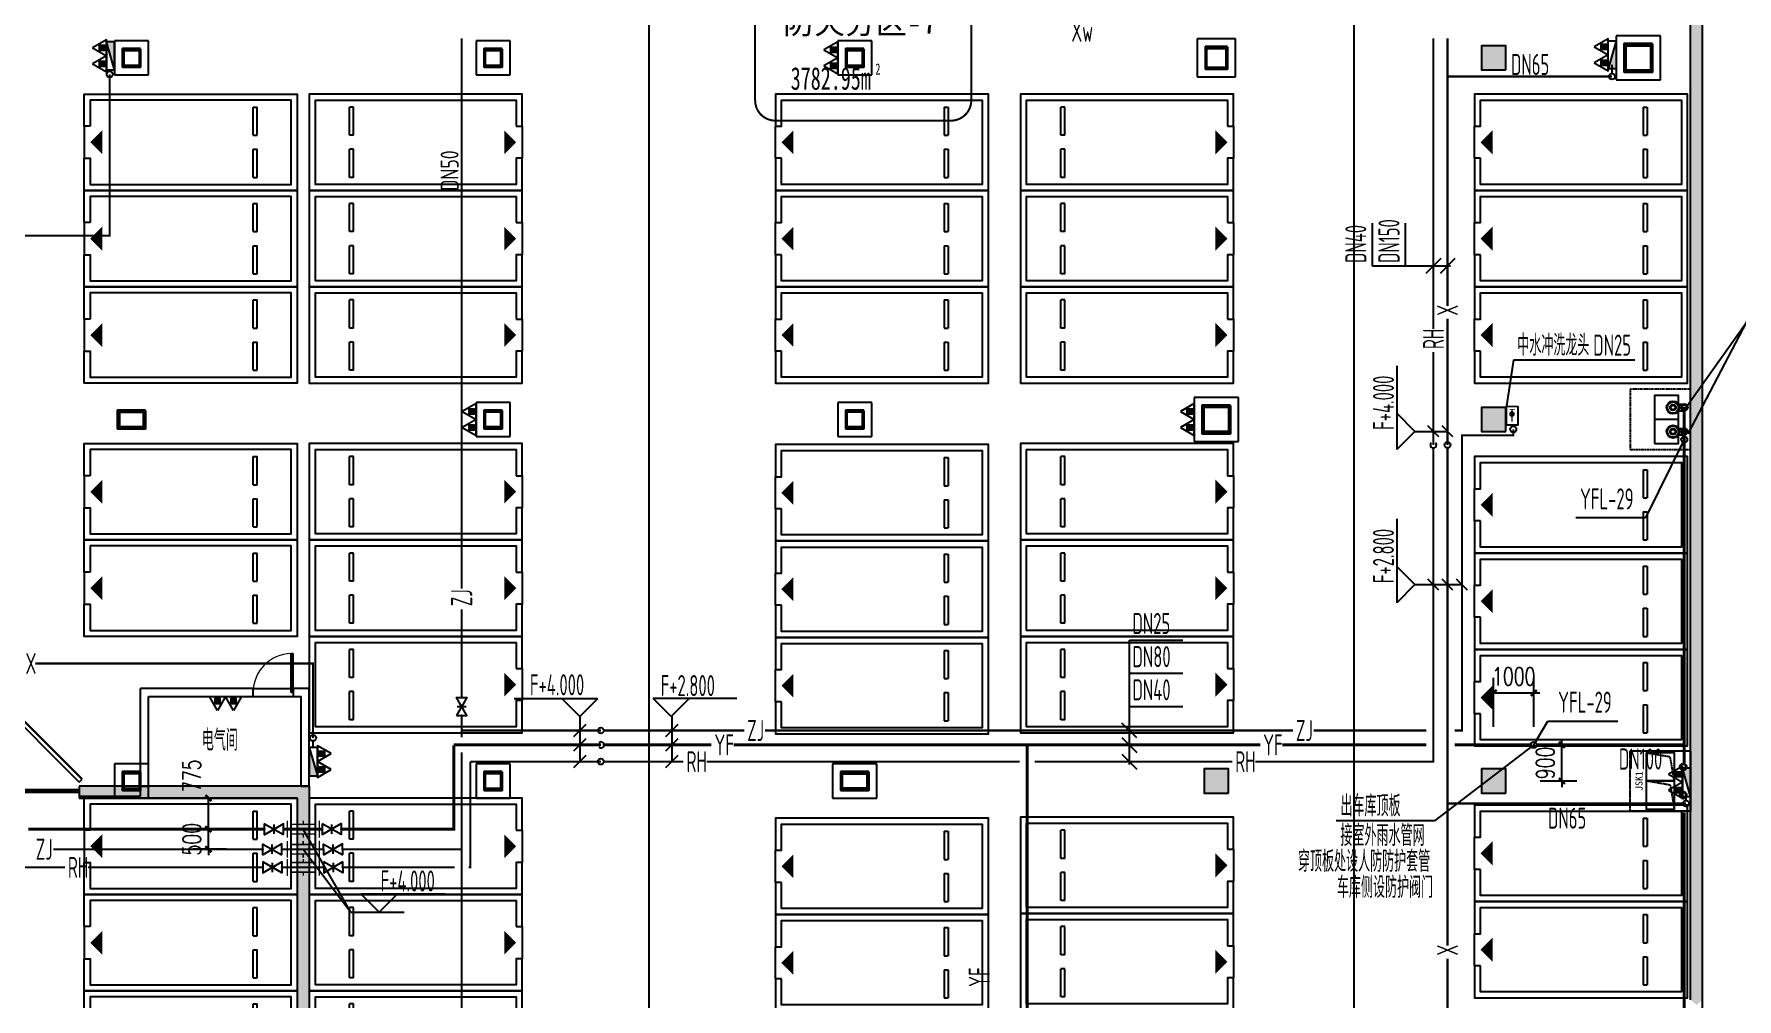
# Model space of a CAD drawing. Extents: x -2120532 to 1934524, y -1331911 to 424203.
# Drawn here: x 66316 to 108697, y -212935 to -188917 of the extents above; entities that cross this region are included whole.
import ezdxf

# ---------------------------------------------------------------- set-up
doc = ezdxf.new("R2010")
doc.units = 0
doc.header["$LTSCALE"] = 10
for name, pattern in [('( Hidden )', [0.375, 0.25, -0.125]), ('__DASH', [0.35, 0.25, -0.1]), ('DASH', [0.35, 0.25, -0.1]), ('排水', [1.1, 1, -0.1])]:
    doc.linetypes.add(name, pattern=pattern)
for name, color, linetype in [('0-绿', 3, 'Continuous'), ('0-蓝', 5, 'Continuous'), ('00-停车位', 67, 'Continuous'), ('A-COLUMN', 8, 'Continuous'), ('A-PUB_HATCH', 8, 'Continuous'), ('A-ROOM_NAME', 23, 'Continuous'), ('A-WALL', 2, 'Continuous'), ('DOOR_FIRE', 8, 'Continuous'), ('GPS文字_污水', 7, 'Continuous'), ('PUB_HATCH', 8, 'Continuous'), ('S-柱', 51, 'Continuous'), ('S-柱-填充', 8, 'Continuous'), ('W-DIM_压力废', 3, 'Continuous'), ('W-DIM_消防', 3, 'Continuous'), ('W-DIM_直饮', 3, 'Continuous'), ('W-DIM_给水', 3, 'Continuous'), ('W-EQUIP_消火栓', 7, 'Continuous'), ('W-EQUIP_灭火器', 7, 'Continuous'), ('W-PIPE-中水', 122, 'Continuous'), ('W-PIPE-压力废', 31, 'Continuous'), ('W-PIPE-消防', 1, 'Continuous'), ('W-PIPE-直饮', 62, 'Continuous'), ('W-TEXT_中水', 7, 'Continuous'), ('W-TEXT_压力废', 7, 'Continuous'), ('W-TEXT_消防', 7, 'Continuous'), ('W-TEXT_直饮', 7, 'Continuous'), ('W-TWT_DIM', 3, 'Continuous'), ('W-TWT_LEAD', 3, 'Continuous'), ('W-TWT_TEXT', 7, 'Continuous'), ('W-VALVE_中水', 7, 'Continuous'), ('W-VALVE_压力废', 7, 'Continuous'), ('W-VALVE_废水', 7, 'Continuous'), ('W-VPIPE-中水', 122, 'Continuous'), ('W-VPIPE-压力废', 31, 'Continuous'), ('W-VPIPE-消防', 1, 'Continuous'), ('W-VPIPE-直饮', 62, 'Continuous'), ('WINDOW', 8, 'Continuous'), ('WINDOW_RF', 8, 'Continuous'), ('画水辅助', 6, 'Continuous'), ('车行线', 4, 'Continuous'), ('集水坑', 4, 'Continuous')]:
    doc.layers.add(name, color=color, linetype=linetype)
doc.layers.add('GPS-污水', color=2, linetype='排水', lineweight=40)
doc.styles.add('8B2_02', font='tssdeng.shx', dxfattribs={"width": 0.6, "bigfont": 'TSSDCHN.shx'})
doc.styles.add('_TCH_DIM_T3', font='SIMPLEX', dxfattribs={"width": 0.705882, "bigfont": 'GBCBIG'})
doc.styles.add('_TWT_PIPEDN', font='TSSDENG', dxfattribs={"width": 0.8, "height": 3.5, "bigfont": 'TSSDCHN'})
doc.styles.add('黑体', font='simhei.ttf', dxfattribs={"width": 0.65})
doc.dimstyles.new('_TWT_ARCH&&150', dxfattribs={"dimtxt": 446.25, "dimasz": 150, "dimexe": 375, "dimexo": 450, "dimgap": 189.375, "dimtad": 1, "dimdec": 0, "dimzin": 0, "dimdsep": 46, "dimtxsty": '_TCH_DIM_T3', "dimblk": 'ARCHTICK', "dimcen": 0.09, "dimclrt": 7, "dimazin": 2, "dimtfac": 1, "dimtdec": 0, "dimtix": 1, "dimtmove": 2, "dimatfit": 3, "dimfxl": 0, "dimtolj": 1, "dimtzin": 0, "dimarcsym": 0})

# ---------------------------------------------------------------- blocks, each defined once
blk = doc.blocks.new('$ATTACHMENT$00000186')
for points, const_width in [([(0, 0), (-273, 0)], 30), ([(-273, 54), (-273, -66)], 15)]:
    blk.add_lwpolyline(points, dxfattribs=dict(const_width=const_width))
at = {"const_width": 62.5}
blk.add_lwpolyline([(-139, 2, -1), (-201, 2, -1)], format="xyb", close=True, dxfattribs=at)
blk = doc.blocks.new('A$C5BDE0F02')
blk.add_lwpolyline([(0, -100), (0, 100), (-300, 100), (-300, -100)], close=True)
at = {"xscale": 0.75, "yscale": -0.75, "zscale": 0.75}
blk.add_blockref('$ATTACHMENT$00000186', (-50, 0), dxfattribs=at)
blk = doc.blocks.new('集水坑1500x1500')
blk.add_line((750, -300), (750, -900))
at = {"linetype": '( Hidden )'}
blk.add_lwpolyline([(0, 0), (1500, 0), (1500, -1500), (0, -1500)], close=True, dxfattribs=at)
blk.add_lwpolyline([(150, -900), (150, -300), (1350, -300), (1350, -900)], close=True)
blk = doc.blocks.new('A$C2E841D35')
at = {"color": 7, "ltscale": 100}
for p, q in [((292, 381), (181, 381)), ((292, 219), (181, 219)), ((292, -219), (181, -219)), ((292, -381), (181, -381))]:
    blk.add_line(p, q, dxfattribs=at)
for centre, radius in [((430, 300), 159), ((430, 300), 159), ((430, 300), 140), ((430, 300), 140), ((150, 297), 86.2), ((150, 297), 86.2), ((150, 300), 62), ((430, 300), 73.2), ((430, 300), 73.2), ((430, 300), 56.6), ((430, 300), 56.6), ((150, -303), 86.2), ((150, -303), 86.2), ((150, -300), 62), ((430, -300), 159), ((430, -300), 159), ((430, -300), 140), ((430, -300), 140), ((430, -300), 73.2), ((430, -300), 73.2), ((430, -300), 56.6), ((430, -300), 56.6)]:
    blk.add_circle(centre, radius, dxfattribs=at)
blk = doc.blocks.new('2.8')
at = {"layer": 'W-TWT_TEXT', "style": '8B2_02', "width": 0.6}
blk.add_text('F+2.800', height=525, rotation=89.9998, dxfattribs=at).set_placement((100977, -194305, 5000))
blk = doc.blocks.new('4.0')
at = {"layer": 'W-TWT_TEXT', "style": '8B2_02', "width": 0.6}
blk.add_text('F+4.000', height=525, rotation=89.9998, dxfattribs=at).set_placement((100977, -190490, 5000))
blk = doc.blocks.new('l99')
at = {"layer": 'W-TWT_TEXT'}
for p, q in [((92541, -196910), (92091, -196460)), ((94175, -196460), (92091, -196460)), ((92541, -196910), (92991, -196460))]:
    blk.add_line(p, q, dxfattribs=at)
blk = doc.blocks.new('车位2400x5300')
at = {"layer": '00-停车位', "color": 251}
for p, q in [((-875, -1000), (-175, -1000)), ((-875, -1100), (-875, -1000)), ((-875, -1100), (-175, -1100)), ((-175, -1100), (-175, -1000)), ((175, -1000), (875, -1000)), ((175, -1100), (175, -1000)), ((175, -1100), (875, -1100)), ((875, -1100), (875, -1000)), ((400, -5300), (-400, -5300))]:
    blk.add_line(p, q, dxfattribs=at)
blk.add_lwpolyline([(400, -5150), (400, -5300), (1200, -5300), (1200, 0), (-1200, 0), (-1200, -5300), (-400, -5300), (-400, -5150), (-1050, -5150), (-1050, -150), (1050, -150), (1050, -5150), (400, -5150)], dxfattribs=at)
blk.add_lwpolyline([(0, -5150, 0, 600, 0), (0, -4850, 600, 600, 0)], format="xyseb", dxfattribs=at)
blk = doc.blocks.new('A$C10817FE3')
at = {"layer": '0-蓝', "color": 9, "linetype": 'DASH', "ltscale": 3, "const_width": 50}
blk.add_lwpolyline([(-28515, -28561), (-24137, -28561, 0.414214), (-23637, -28061), (-23637, -25542, 0.414214), (-24137, -25042), (-28515, -25042, 0.414214), (-29015, -25542), (-29015, -28061, 0.414214)], format="xyb", close=True, dxfattribs=at)
at = {"layer": '0-绿', "color": 0, "linetype": 'DASH', "style": '黑体'}
blk.add_text('防火分区-7', height=563.3, dxfattribs=at).set_placement((-28317, -26401))
at = {"layer": '0-绿', "color": 0, "linetype": 'DASH', "style": '黑体', "width": 0.65}
for s, height, p in [('3782.95m', 563.3, (-28130, -27793)), ('2', 282, (-26023, -27418))]:
    blk.add_text(s, height=height, dxfattribs=at).set_placement(p)
blk = doc.blocks.new('人防集水坑')
at = {"layer": 'GPS-污水', "color": 8, "linetype": '排水'}
for centre in [(307561, 701151), (307561, 700451)]:
    blk.add_circle(centre, 75, dxfattribs=at)
at = {"layer": '集水坑', "color": 8, "linetype": 'DASH', "ltscale": 0.5}
blk.add_lwpolyline([(306241, 700051), (306241, 701551), (307741, 701551), (307741, 700051)], close=True, dxfattribs=at)
at = {"layer": '集水坑', "color": 8, "linetype": 'Continuous', "ltscale": 0.5}
for points in [[(306641, 701501), (306641, 700801), (307341, 700801), (307341, 701501)], [(306641, 700801), (306641, 700101), (307341, 700101), (307341, 700801)]]:
    blk.add_lwpolyline(points, close=True, dxfattribs=at)
at = {"layer": '集水坑', "color": 8, "linetype": 'DASH', "ltscale": 0.5}
for points in [[(307341, 700801), (307237, 701397), (306641, 701501)], [(307347, 700101), (307243, 700697), (306647, 700801)]]:
    blk.add_lwpolyline(points, dxfattribs=at)
blk = doc.blocks.new('$TwtSys$00000434')
for p, q in [((-0.5, 0.5), (-0.5, -0.5)), ((-0.5, -0.5), (0.5, 0.5)), ((0.5, 0.5), (-0.5, 0.5)), ((0.5, -0.5), (0.5, 0.5)), ((-0.5, -0.5), (0.5, -0.5))]:
    blk.add_line(p, q)
blk.add_solid([(0.5, -0.5), (0.5, 0.5), (-0.5, -0.5)])
blk = doc.blocks.new('$TwtSys$00000546')
h = blk.add_hatch()
h.set_pattern_fill('ANSI31', color=256, scale=200, style=0)
h.set_pattern_definition([(45, (-38543.802, -6670.83), (-17.67767, 17.67767), [])])
h.paths.add_polyline_path([(-65, 174), (65, 174), (65, 44), (-65, 44)])
for points in [[(0, 344), (-198, 0), (198, 0)], [(-65, 174), (65, 174), (65, 44), (-65, 44)]]:
    blk.add_lwpolyline(points, close=True)
blk = doc.blocks.new('_FZH')
blk.add_lwpolyline([(-0.5, -0.5), (0.5, -0.5), (0.5, 0.5), (-0.5, 0.5)], close=True)
at = {"layer": 'PUB_HATCH'}
blk.add_solid([(-0.5, -0.5), (0.5, -0.5), (-0.5, 0.5), (0.5, 0.5)], dxfattribs=at)
blk = doc.blocks.new('$DorLib2D$00000091')
for p, q in [((-0.5, 0.0417), (-0.1464, 0.3952)), ((-0.1464, 0.3952), (-0.1582, 0.407)), ((0.1464, 0.3952), (0.1582, 0.407)), ((0.5, 0.0417), (0.1464, 0.3952)), ((-0.5, 0.0417), (-0.5118, 0.0535)), ((0.5, 0.0417), (0.5118, 0.0535))]:
    blk.add_line(p, q)
at = {"const_width": 0.00833}
for points in [[(-0.5118, 0.0535), (-0.1582, 0.407)], [(0.5118, 0.0535), (0.1582, 0.407)]]:
    blk.add_lwpolyline(points, dxfattribs=at)
for centre, start, end in [((-0.5, 0.0417), 0, 45), ((0.5, 0.0417), 135, 180)]:
    blk.add_arc(centre, 0.5, start, end)
blk = doc.blocks.new('$DorLib2D$00000213')
at = {"color": 0, "linetype": 'DASH', "const_width": 0.02}
blk.add_lwpolyline([(0.5, 0), (-0.5, 0)], dxfattribs=at)
blk = doc.blocks.new('$DorLib2D$00000001')
for p, q in [((0.45, 0.975), (0.5, 0.975)), ((0.45, 0), (0.45, 0.975)), ((0.5, 0), (0.5, 0.975)), ((0.5, 0), (0.45, 0))]:
    blk.add_line(p, q)
at = {"lineweight": 13}
blk.add_arc((0.475, 0), 0.975, 91.4693, 180, dxfattribs=at)
blk = doc.blocks.new('_ArchTick')
at = {"color": 0, "linetype": 'ByBlock', "const_width": 0.4}
blk.add_lwpolyline([(-0.5, -0.5), (0.5, 0.5)], dxfattribs=at)
blk = doc.blocks.new('*D240')
at = {"layer": 'Defpoints', "color": 0, "transparency": 16777216}
for p in [(103642, -205319), (102641, -206612), (103642, -206612)]:
    blk.add_point(p, dxfattribs=at)
at = {"layer": 'W-TWT_DIM', "color": 0, "lineweight": -2, "transparency": 16777216}
for p, q in [((102641, -206162), (102641, -204944)), ((103642, -206162), (103642, -204944)), ((102641, -205319), (102491, -205319)), ((102641, -205319), (103642, -205319)), ((103642, -205319), (103792, -205319))]:
    blk.add_line(p, q, dxfattribs=at)
at = {"layer": 'W-TWT_DIM', "color": 0, "lineweight": -2, "transparency": 16777216, "xscale": 150, "yscale": 150, "zscale": 150}
blk.add_blockref('_ArchTick', (102641, -205319), dxfattribs=at)
at = {"layer": 'W-TWT_DIM', "color": 0, "lineweight": -2, "transparency": 16777216, "xscale": 150, "yscale": 150, "zscale": 150, "rotation": 180}
blk.add_blockref('_ArchTick', (103642, -205319), dxfattribs=at)
at = {"layer": 'W-TWT_DIM', "color": 7, "transparency": 16777216, "insert": (103142, -204906), "char_height": 446.2, "attachment_point": 5, "style": '_TCH_DIM_T3'}
blk.add_mtext('\\A1;1000', dxfattribs=at)
blk = doc.blocks.new('*D252')
at = {"layer": 'Defpoints', "color": 0, "transparency": 16777216}
for p in [(103351, -206611), (104339, -206611), (103351, -207510)]:
    blk.add_point(p, dxfattribs=at)
at = {"layer": 'W-TWT_DIM', "color": 0, "lineweight": -2, "transparency": 16777216}
for p, q in [((103801, -206611), (104714, -206611)), ((104339, -206611), (104339, -206461)), ((104339, -207510), (104339, -206611)), ((103801, -207510), (104714, -207510)), ((104339, -207510), (104339, -207660))]:
    blk.add_line(p, q, dxfattribs=at)
at = {"layer": 'W-TWT_DIM', "color": 0, "lineweight": -2, "transparency": 16777216, "xscale": 150, "yscale": 150, "zscale": 150}
for p, rotation in [((104339, -206611), 270), ((104339, -207510), 90)]:
    blk.add_blockref('_ArchTick', p, dxfattribs=dict(at, rotation=rotation))
at = {"layer": 'W-TWT_DIM', "color": 7, "transparency": 16777216, "insert": (103927, -207060), "char_height": 446.2, "attachment_point": 5, "rotation": 90, "style": '_TCH_DIM_T3'}
blk.add_mtext('\\A1;900', dxfattribs=at)
blk = doc.blocks.new('*D297')
at = {"layer": 'Defpoints', "color": 0, "transparency": 16777216}
for p in [(70655, -208710), (71559, -208710), (71559, -209210)]:
    blk.add_point(p, dxfattribs=at)
at = {"layer": 'W-TWT_DIM', "color": 0, "lineweight": -2, "transparency": 16777216}
for p, q in [((71109, -208710), (70280, -208710)), ((70655, -208710), (70655, -208560)), ((70655, -209210), (70655, -208710)), ((71109, -209210), (70280, -209210)), ((70655, -209210), (70655, -209360))]:
    blk.add_line(p, q, dxfattribs=at)
at = {"layer": 'W-TWT_DIM', "color": 0, "lineweight": -2, "transparency": 16777216, "xscale": 150, "yscale": 150, "zscale": 150}
for p, rotation in [((70655, -208710), 270), ((70655, -209210), 90)]:
    blk.add_blockref('_ArchTick', p, dxfattribs=dict(at, rotation=rotation))
at = {"layer": 'W-TWT_DIM', "color": 7, "transparency": 16777216, "insert": (70243, -208960), "char_height": 446.2, "attachment_point": 5, "rotation": 90, "style": '_TCH_DIM_T3'}
blk.add_mtext('\\A1;500', dxfattribs=at)
blk = doc.blocks.new('*D298')
at = {"layer": 'Defpoints', "color": 0, "transparency": 16777216}
for p in [(70655, -207935), (71559, -207935), (71559, -208710)]:
    blk.add_point(p, dxfattribs=at)
at = {"layer": 'W-TWT_DIM', "color": 0, "lineweight": -2, "transparency": 16777216}
for p, q in [((71109, -207935), (70280, -207935)), ((70655, -208710), (70655, -207935)), ((71109, -208710), (70280, -208710))]:
    blk.add_line(p, q, dxfattribs=at)
at = {"layer": 'W-TWT_DIM', "color": 0, "lineweight": -2, "transparency": 16777216, "xscale": 150, "yscale": 150, "zscale": 150}
for p, rotation in [((70655, -207935), 90), ((70655, -208710), 270)]:
    blk.add_blockref('_ArchTick', p, dxfattribs=dict(at, rotation=rotation))
at = {"layer": 'W-TWT_DIM', "color": 7, "transparency": 16777216, "insert": (70243, -207380), "char_height": 446.2, "attachment_point": 5, "rotation": 90, "style": '_TCH_DIM_T3'}
blk.add_mtext('\\A1;775', dxfattribs=at)
blk = doc.blocks.new('$VALVE$00000551')
at = {"const_width": 30}
for points in [[(-332, -177), (-332, 175)], [(-2, 100), (-252, 100), (-252, 175)], [(-2, 100), (-2, 175)], [(-2, 100), (248, 100), (248, 175)], [(332, -175), (332, 177)], [(-252, -175), (-252, -100), (-2, -100)], [(-2, -175), (-2, -100)], [(248, -175), (248, -100), (-2, -100)]]:
    blk.add_lwpolyline(points, dxfattribs=at)
blk = doc.blocks.new('$VALVE$00000296')
for points in [[(-125, 72), (-125, -72), (125, 72), (125, -72), (-125, 72)], [(0, 60), (0, -64)]]:
    blk.add_lwpolyline(points)
for p in [(-125, 0), (125, 0)]:
    blk.add_point(p)
blk = doc.blocks.new('$VALVE_U$00000018')
at = {"const_width": 30, "elevation": 1500}
blk.add_lwpolyline([(111, 1), (-111, -1)], dxfattribs=at)
for p in [(-2, 225, -1500), (2, -225, -1500)]:
    blk.add_point(p)
at = {"xscale": 1.8, "yscale": 1.8, "zscale": 1.8, "rotation": 270.3835531612783}
blk.add_blockref('$VALVE$00000296', (0, 0), dxfattribs=at)

msp = doc.modelspace()

# ---------------------------------------------------------------- hatches: boundary and pattern name
at = {"layer": 'A-PUB_HATCH'}
for points in [[(68741.4, -207635.4), (67441.4, -207635.4), (67441.4, -207935.4), (68741.4, -207935.4)], [(72866.4, -207935.4), (73166.4, -207635.4), (68741.4, -207635.4), (68741.4, -207935.4)]]:
    msp.add_hatch(color=8, dxfattribs=at).paths.add_polyline_path(points)
at = {"layer": 'PUB_HATCH'}
for points in [[(107691.4, -213085.4), (107841.4, -212960.4), (107841.4, -176635.4), (107641.4, -176668.7), (107541.4, -176835.4), (107541.4, -212960.4)], [(73166.4, -207635.4), (72866.4, -207935.4), (72866.4, -217635.4), (73166.4, -217635.4)]]:
    msp.add_hatch(color=8, dxfattribs=at).paths.add_polyline_path(points)
at = {"layer": 'W-PIPE-中水'}
for points in [[(101853.8, -198905.9), (101827.6, -198905.9), (101827.6, -198879.7)], [(101853.8, -198905.9), (101853.8, -198879.7), (101827.6, -198879.7)], [(103130.4, -198905.9), (103130.4, -198932.2), (103156.6, -198932.2)], [(103130.4, -198905.9), (103156.6, -198905.9), (103156.6, -198932.2)], [(101853.8, -206254), (101880.1, -206254), (101880.1, -206280.3)], [(101853.8, -206254), (101853.8, -206280.3), (101880.1, -206280.3)], [(76958, -209209.8), (76984.3, -209209.8), (76984.3, -209236)], [(76958, -209209.8), (76958, -209236), (76984.3, -209236)]]:
    msp.add_hatch(color=256, dxfattribs=at).paths.add_polyline_path(points)
at = {"layer": 'W-PIPE-压力废'}
for points in [[(76761.6, -208710.1), (76761.6, -208747.6), (76799.1, -208747.6)], [(76761.6, -208710.1), (76799.1, -208710.1), (76799.1, -208747.6)]]:
    msp.add_hatch(color=256, dxfattribs=at).paths.add_polyline_path(points)
at = {"layer": 'W-PIPE-消防'}
for points in [[(101492.8, -189974.7), (101492.8, -190001), (101466.6, -190001)], [(101492.8, -189974.7), (101466.6, -189974.7), (101466.6, -190001)], [(68200, -193933.5), (68226.3, -193933.5), (68226.3, -193959.7)], [(68200, -193933.5), (68200, -193959.7), (68226.3, -193959.7)], [(73260.3, -204585.1), (73260.3, -204558.8), (73286.5, -204558.8)], [(73260.3, -204585.1), (73286.5, -204585.1), (73286.5, -204558.8)]]:
    msp.add_hatch(color=256, dxfattribs=at).paths.add_polyline_path(points)
at = {"layer": 'W-PIPE-直饮'}
for points in [[(101143, -207028.5), (101143, -207054.8), (101169.3, -207054.8)], [(101143, -207028.5), (101169.3, -207028.5), (101169.3, -207054.8)], [(77173.8, -209659.8), (77173.8, -209686), (77200, -209686)], [(77173.8, -209659.8), (77200, -209659.8), (77200, -209686)]]:
    msp.add_hatch(color=256, dxfattribs=at).paths.add_polyline_path(points)

# ---------------------------------------------------------------- linework, layer by layer
at = {"color": 8}
msp.add_lwpolyline([(107841.4, -215359.9), (107841.4, -211701.1)], dxfattribs=at)
at = {"layer": 'A-COLUMN', "color": 8}
for p, q in [((106791.4, -188960.4), (105691.4, -188960.4)), ((105691.4, -188960.4), (105691.4, -190060.4)), ((106791.4, -190060.4), (106791.4, -188960.4)), ((69166.4, -189085.4), (68316.4, -189085.4)), ((68316.4, -189085.4), (68316.4, -189935.4)), ((69166.4, -189935.4), (69166.4, -189085.4)), ((78166.4, -189085.4), (77316.4, -189085.4)), ((77316.4, -189085.4), (77316.4, -189935.4)), ((78166.4, -189935.4), (78166.4, -189085.4)), ((87166.4, -189085.4), (86316.4, -189085.4)), ((86316.4, -189085.4), (86316.4, -189935.4)), ((87166.4, -189935.4), (87166.4, -189085.4)), ((96216.4, -189035.4), (95266.4, -189035.4)), ((95266.4, -189035.4), (95266.4, -189985.4)), ((96216.4, -189985.4), (96216.4, -189035.4)), ((68316.4, -189935.4), (69166.4, -189935.4)), ((77316.4, -189935.4), (78166.4, -189935.4)), ((86316.4, -189935.4), (87166.4, -189935.4)), ((95266.4, -189985.4), (96216.4, -189985.4)), ((105691.4, -190060.4), (106791.4, -190060.4)), ((78166.4, -198085.4), (77316.4, -198085.4)), ((77316.4, -198085.4), (77316.4, -198935.4)), ((78166.4, -198935.4), (78166.4, -198085.4)), ((87166.4, -198085.4), (86316.4, -198085.4)), ((86316.4, -198085.4), (86316.4, -198935.4)), ((87166.4, -198935.4), (87166.4, -198085.4)), ((96291.4, -197960.4), (95191.4, -197960.4)), ((95191.4, -197960.4), (95191.4, -199060.4)), ((96291.4, -199060.4), (96291.4, -197960.4)), ((77316.4, -198935.4), (78166.4, -198935.4)), ((86316.4, -198935.4), (87166.4, -198935.4)), ((95191.4, -199060.4), (96291.4, -199060.4)), ((69166.4, -207085.4), (68316.4, -207085.4)), ((68316.4, -207085.4), (68316.4, -207935.4)), ((69166.4, -207935.4), (69166.4, -207085.4)), ((78166.4, -207085.4), (77316.4, -207085.4)), ((77316.4, -207085.4), (77316.4, -207935.4)), ((78166.4, -207935.4), (78166.4, -207085.4)), ((87291.4, -207085.4), (86191.4, -207085.4)), ((86191.4, -207085.4), (86191.4, -207935.4)), ((87291.4, -207935.4), (87291.4, -207085.4)), ((68316.4, -207935.4), (69166.4, -207935.4)), ((77316.4, -207935.4), (78166.4, -207935.4)), ((86191.4, -207935.4), (87291.4, -207935.4))]:
    msp.add_line(p, q, dxfattribs=at)
at = {"layer": 'A-WALL', "color": 8}
for p, q in [((107841.4, -212960.4), (107841.4, -176635.4)), ((107541.4, -212960.4), (107541.4, -176835.4)), ((71766.4, -205208.7), (68966.4, -205208.7)), ((68966.4, -207635.4), (68966.4, -205208.7)), ((69166.4, -205408.7), (71766.4, -205408.7)), ((69166.4, -207635.4), (69166.4, -205408.7)), ((71766.4, -205408.7), (71766.4, -205208.7)), ((73166.4, -205208.7), (72766.4, -205208.7)), ((72766.4, -205208.7), (72766.4, -205408.7)), ((72766.4, -205408.7), (72966.4, -205408.7)), ((72966.4, -207635.4), (72966.4, -205408.7)), ((73166.4, -207635.4), (73166.4, -205208.7)), ((68741.4, -207635.4), (67441.4, -207635.4)), ((67441.4, -207635.4), (67441.4, -207935.4)), ((68966.4, -207635.4), (67441.4, -207635.4)), ((67441.4, -207635.4), (67441.4, -207885.4)), ((73166.4, -207635.4), (68741.4, -207635.4)), ((68966.4, -207885.4), (68966.4, -207635.4)), ((68966.4, -207635.4), (69166.4, -207635.4)), ((72966.4, -207635.4), (73166.4, -207635.4)), ((73166.4, -207635.4), (73166.4, -217635.4)), ((67441.4, -207885.4), (68966.4, -207885.4)), ((67441.4, -207935.4), (68741.4, -207935.4)), ((72866.4, -207935.4), (68741.4, -207935.4)), ((72866.4, -207935.4), (72866.4, -217635.4))]:
    msp.add_line(p, q, dxfattribs=at)
at = {"layer": 'GPS文字_污水'}
for p, q in [((79898.8, -205908.9, 3000), (79898.8, -207028.5, 3000)), ((82185.9, -205895.9), (82185.9, -207028.5)), ((80052, -206100.8, 3000), (79745.5, -206407.2, 3000)), ((82339.1, -206100.8), (82032.6, -206407.2)), ((80052, -206458.3, 3000), (79745.5, -206764.8, 3000)), ((82339.1, -206458.3), (82032.6, -206764.8)), ((80052, -206875.3, 3000), (79745.5, -207181.7, 3000)), ((82339.1, -206875.3), (82032.6, -207181.7)), ((74199.6, -210777.3, 3000), (73016.4, -208710.1)), ((73016.4, -209209.8), (74199.6, -210777.3, 3000))]:
    msp.add_line(p, q, dxfattribs=at)
at = {"layer": 'S-柱', "color": 8, "lineweight": 35}
for points in [[(68966.4, -189285.4), (68516.4, -189285.4), (68516.4, -189735.4), (68966.4, -189735.4)], [(68966.4, -189285.4), (68516.4, -189285.4), (68516.4, -189735.4), (68966.4, -189735.4)], [(77966.4, -189285.4), (77516.4, -189285.4), (77516.4, -189735.4), (77966.4, -189735.4)], [(77966.4, -189285.4), (77516.4, -189285.4), (77516.4, -189735.4), (77966.4, -189735.4)], [(86966.4, -189285.4), (86516.4, -189285.4), (86516.4, -189735.4), (86966.4, -189735.4)], [(86966.4, -189285.4), (86516.4, -189285.4), (86516.4, -189735.4), (86966.4, -189735.4)], [(96016.4, -189235.4), (95466.4, -189235.4), (95466.4, -189785.4), (96016.4, -189785.4)], [(96016.4, -189235.4), (95466.4, -189235.4), (95466.4, -189785.4), (96016.4, -189785.4)], [(106591.4, -189160.4), (105891.4, -189160.4), (105891.4, -189860.4), (106591.4, -189860.4)], [(106591.4, -189160.4), (105891.4, -189160.4), (105891.4, -189860.4), (106591.4, -189860.4)], [(69091.4, -198285.4), (68391.4, -198285.4), (68391.4, -198735.4), (69091.4, -198735.4)], [(69051.4, -198325.4), (68431.4, -198325.4), (68431.4, -198695.4), (69051.4, -198695.4)], [(77966.4, -198285.4), (77516.4, -198285.4), (77516.4, -198735.4), (77966.4, -198735.4)], [(77966.4, -198285.4), (77516.4, -198285.4), (77516.4, -198735.4), (77966.4, -198735.4)], [(86966.4, -198285.4), (86516.4, -198285.4), (86516.4, -198735.4), (86966.4, -198735.4)], [(86966.4, -198285.4), (86516.4, -198285.4), (86516.4, -198735.4), (86966.4, -198735.4)], [(96091.4, -198160.4), (95391.4, -198160.4), (95391.4, -198860.4), (96091.4, -198860.4)], [(96091.4, -198160.4), (95391.4, -198160.4), (95391.4, -198860.4), (96091.4, -198860.4)], [(68966.4, -207285.4), (68516.4, -207285.4), (68516.4, -207735.4), (68966.4, -207735.4)], [(68966.4, -207285.4), (68516.4, -207285.4), (68516.4, -207735.4), (68966.4, -207735.4)], [(77966.4, -207285.4), (77516.4, -207285.4), (77516.4, -207735.4), (77966.4, -207735.4)], [(77966.4, -207285.4), (77516.4, -207285.4), (77516.4, -207735.4), (77966.4, -207735.4)], [(87091.4, -207285.4), (86391.4, -207285.4), (86391.4, -207735.4), (87091.4, -207735.4)], [(87091.4, -207285.4), (86391.4, -207285.4), (86391.4, -207735.4), (87091.4, -207735.4)]]:
    msp.add_lwpolyline(points, close=True, dxfattribs=at)
at = {"layer": 'S-柱-填充', "color": 8, "lineweight": 35}
for points in [[(68936.4, -189705.4), (68546.4, -189705.4), (68546.4, -189315.4), (68936.4, -189315.4)], [(77936.4, -189705.4), (77546.4, -189705.4), (77546.4, -189315.4), (77936.4, -189315.4)], [(86936.4, -189705.4), (86546.4, -189705.4), (86546.4, -189315.4), (86936.4, -189315.4)], [(95986.4, -189755.4), (95496.4, -189755.4), (95496.4, -189265.4), (95986.4, -189265.4)], [(106551.4, -189820.4), (105931.4, -189820.4), (105931.4, -189200.4), (106551.4, -189200.4)], [(77936.4, -198705.4), (77546.4, -198705.4), (77546.4, -198315.4), (77936.4, -198315.4)], [(86936.4, -198705.4), (86546.4, -198705.4), (86546.4, -198315.4), (86936.4, -198315.4)], [(96051.4, -198820.4), (95431.4, -198820.4), (95431.4, -198200.4), (96051.4, -198200.4)], [(68936.4, -207705.4), (68546.4, -207705.4), (68546.4, -207315.4), (68936.4, -207315.4)], [(77936.4, -207705.4), (77546.4, -207705.4), (77546.4, -207315.4), (77936.4, -207315.4)], [(87051.4, -207695.4), (86431.4, -207695.4), (86431.4, -207325.4), (87051.4, -207325.4)]]:
    msp.add_lwpolyline(points, close=True, dxfattribs=at)
at = {"layer": 'W-DIM_压力废', "linetype": 'ByBlock'}
for p, q in [((107387, -199010.6, 0), (106417.1, -200960.5, 0)), ((106417.1, -200960.5, 0), (104685, -200960.5, 0)), ((103640.8, -206611.6, 0), (103989.5, -206021.2, 0)), ((103989.5, -206021.2, 0), (105733.8, -206021.2, 0))]:
    msp.add_line(p, q, dxfattribs=at)
at = {"layer": 'W-DIM_消防'}
for p, q in [((99624.1, -194692.1), (99624.1, -193622)), ((100449.1, -194692.1), (100449.1, -193622)), ((101328.6, -194506.5), (100957.4, -194877.7)), ((101678.4, -194506.5), (101307.2, -194877.7)), ((100449.1, -194692.1), (99624.1, -194692.1)), ((101567.8, -194692.1), (100449.1, -194692.1))]:
    msp.add_line(p, q, dxfattribs=at)
at = {"layer": 'W-DIM_直饮'}
for p, q in [((93577.2, -205652.4), (93577.2, -204002.4)), ((93577.2, -204002.4), (94905.7, -204002.4)), ((93577.2, -204827.4), (94905.7, -204827.4)), ((93577.2, -207103.5), (93577.2, -205652.4)), ((93577.2, -205652.4), (94905.7, -205652.4)), ((93762.8, -206439.6), (93391.6, -206068.4)), ((93391.6, -206426), (93762.8, -206797.2)), ((93391.6, -206842.9), (93762.8, -207214.1))]:
    msp.add_line(p, q, dxfattribs=at)
at = {"layer": 'W-DIM_给水'}
for p, q in [((103640.8, -206611.6), (101173.1, -208497.7)), ((101173.1, -208497.7), (98723.8, -208497.7))]:
    msp.add_line(p, q, dxfattribs=at)
at = {"layer": 'W-PIPE-中水', "ltscale": 1.5, "const_width": 52.5}
for points in [[(76958, -202719.6), (76958, -189023.4)], [(103130.4, -198905.9), (103130.4, -198754.1)], [(101853.8, -206254), (101853.8, -198905.9)], [(103130.4, -198905.9), (101853.8, -198905.9)], [(76958, -205432.7), (76958, -203233)], [(76958, -206424.1), (76958, -205882.7)], [(80422.2, -206254), (76958, -206254)], [(83990.1, -206254), (80497.2, -206254)], [(97646.2, -206254), (84503.6, -206254)], [(100966.8, -206254), (98159.7, -206254)], [(101853.8, -206254), (101669.1, -206254)], [(76958, -209209.8), (76958, -206799.1)], [(72008.7, -209209.8), (66797.4, -209209.8)], [(73523.4, -209209.8), (72481.2, -209209.8)], [(76958, -209209.8), (73995.9, -209209.8)], [(76958, -209209.8), (76958, -219429.8)]]:
    msp.add_lwpolyline(points, dxfattribs=at)
at = {"layer": 'W-PIPE-压力废', "ltscale": 1.5, "const_width": 75}
for points in [[(107387, -198199.2), (107387, -207093.8)], [(76761.6, -206611.6), (80424, -206611.6)], [(76761.6, -208710.1), (76761.6, -206620.1)], [(80499, -206611.6), (83175.2, -206611.6)], [(83725, -206611.6), (96831.3, -206611.6)], [(91030.4, -222593.5), (91030.4, -206611.6)], [(97381.1, -206611.6), (100966.8, -206611.6)], [(101669.1, -206611.6), (103565.8, -206611.6)], [(103715.8, -206611.6), (107387, -206611.6)], [(107387, -208293), (107387, -216014.2)], [(66177.4, -208710.1), (72053, -208710.1)], [(72525.5, -208710.1), (73485.6, -208710.1)], [(73958.1, -208710.1), (76761.6, -208710.1)]]:
    msp.add_lwpolyline(points, dxfattribs=at)
at = {"layer": 'W-PIPE-压力废'}
msp.add_arc((80424, -206611.6), 75, 225, 135, dxfattribs=at)
at = {"layer": 'W-PIPE-消防', "ltscale": 1.5, "const_width": 52.5}
for points in [[(101492.8, -189023.4), (101492.8, -189974.7)], [(68200, -189842.4), (68200, -189809.1)], [(105585, -189899.7), (105585, -189676.9)], [(68200, -193933.5), (68200, -189917.4)], [(105585, -189974.7), (101492.8, -189974.7)], [(101492.8, -189974.7), (101492.8, -195683.7)], [(64112.7, -193933.5), (68200, -193933.5)], [(101492.8, -196003.3), (101492.8, -199143.7)], [(101492.8, -199218.7), (101492.8, -208069.4)], [(66348.3, -204585.1), (73260.3, -204585.1)], [(73260.3, -206437.5), (73260.3, -204585.1)], [(73260.3, -206512.5), (73260.3, -206677.5)], [(107426.3, -208069.4), (101492.8, -208069.4)], [(101492.8, -208069.4), (101492.8, -211610.3)], [(107426.3, -207994.4), (107426.3, -207887.7)], [(101492.8, -211929.9), (101492.8, -224010.8)]]:
    msp.add_lwpolyline(points, dxfattribs=at)
at = {"layer": 'W-PIPE-直饮', "ltscale": 1.5, "const_width": 52.5}
for points in [[(101143, -189023.4), (101143, -196260.8)], [(101143, -196834.8), (101143, -199143.7)], [(101143, -199218.7), (101143, -207028.5)], [(77173.8, -209659.8), (77173.8, -207028.5)], [(77173.8, -207028.5), (80422.2, -207028.5)], [(80497.2, -207028.5), (82478.8, -207028.5)], [(83052.8, -207028.5), (90842.9, -207028.5)], [(91217.9, -207028.5), (96134.9, -207028.5)], [(96708.9, -207028.5), (101143, -207028.5)], [(61555.6, -209659.8), (67083, -209659.8)], [(67657.1, -209659.8), (72008.7, -209659.8)], [(72481.2, -209659.8), (73523.4, -209659.8)], [(73995.9, -209659.8), (76781.8, -209659.8)], [(77134.3, -209659.8), (77173.8, -209659.8)]]:
    msp.add_lwpolyline(points, dxfattribs=at)
at = {"layer": 'W-PIPE-直饮'}
msp.add_arc((101143, -199143.7), 75, 135, 45, dxfattribs=at)
at = {"layer": 'W-TWT_LEAD'}
for p, q in [((107448.6, -198176.1), (108946.6, -196080.9)), ((107481.8, -198868.3), (108946.6, -196080.9)), ((102950, -198280.2), (103142, -197030.2)), ((103142, -197030.2), (106158, -197030.2))]:
    msp.add_line(p, q, dxfattribs=at)
at = {"layer": 'W-TWT_TEXT'}
for p, q in [((100228.2, -197172.1, 5000), (100228.2, -199256.9, 5000)), ((100678.2, -198806.9, 5000), (100228.2, -198356.9, 5000)), ((101278.1, -198942, 3000), (101007.9, -198671.8, 3000)), ((101627.9, -198942, 5000), (101357.7, -198671.8, 5000)), ((100678.2, -198806.9, 5000), (100228.2, -199256.9, 5000)), ((100678.2, -198806.9, 5000), (101492.8, -198806.9, 5000)), ((100228.2, -200987, 5000), (100228.2, -203071.8, 5000)), ((100678.2, -202621.8, 5000), (100228.2, -202171.8, 5000)), ((101278.1, -202756.9, 3000), (101007.9, -202486.7, 3000)), ((101627.9, -202756.9, 5000), (101357.7, -202486.7, 5000)), ((101988.9, -202756.9), (101718.7, -202486.7)), ((100678.2, -202621.8, 5000), (100228.2, -203071.8, 5000)), ((100678.2, -202621.8, 5000), (101853.8, -202621.8, 5000)), ((74903.2, -210777.3, 3000), (74453.2, -210327.3, 3000)), ((76537.9, -210327.3, 3000), (74453.2, -210327.3, 3000)), ((74903.2, -210777.3, 3000), (75353.2, -210327.3, 3000)), ((74199.6, -210777.3, 3000), (75528.2, -210777.3, 3000))]:
    msp.add_line(p, q, dxfattribs=at)
at = {"layer": 'W-VPIPE-中水'}
for centre in [(103130.4, -198754.1), (80422.2, -206254)]:
    msp.add_circle(centre, 75, dxfattribs=at)
at = {"layer": 'W-VPIPE-压力废', "linetype": 'ByBlock'}
for centre in [(107387, -199010.6), (103640.8, -206611.6)]:
    msp.add_circle(centre, 75, dxfattribs=at)
at = {"layer": 'W-VPIPE-消防'}
for centre in [(68200, -189917.4), (105585, -189974.7), (101492.8, -199143.7), (73260.3, -206437.5), (107426.3, -208069.4)]:
    msp.add_circle(centre, 75, dxfattribs=at)
at = {"layer": 'W-VPIPE-直饮'}
msp.add_circle((80422.2, -207028.5), 75, dxfattribs=at)
at = {"layer": 'WINDOW', "color": 8}
for p, q in [((71766.4, -205208.7), (72766.4, -205208.7)), ((71766.4, -205408.7), (72766.4, -205408.7))]:
    msp.add_line(p, q, dxfattribs=at)
at = {"layer": '车行线', "color": 8, "linetype": '__DASH', "ltscale": 1.5}
msp.add_lwpolyline([(81616.4, -174472.9), (81616.4, -219310.4, 0.4142136), (84616.4, -222310.4), (96166.4, -222310.4, 0.4142136), (99166.4, -219310.4), (99166.4, -174472.9, 0.4142136), (96166.4, -171472.9), (-83683.6, -171472.9, 0.4142136), (-86683.6, -174472.9), (-86683.6, -232210.4, 0.4142136), (-83683.6, -235210.4), (-73483.6, -235210.4)], format="xyb", dxfattribs=at)

# ---------------------------------------------------------------- block references
at = {"color": 8}
msp.add_blockref('A$C10817FE3', (113277.6, -162510.4), dxfattribs=at)
at = {"layer": '00-停车位', "color": 8, "xscale": -1, "rotation": 270}
for p in [(72866.4, -191610.4), (72866.4, -194010.4), (72866.4, -196410.4), (72866.4, -200310.4), (72866.4, -202710.4), (72866.4, -209135.4), (72866.4, -211535.4), (72866.4, -213935.4)]:
    msp.add_blockref('车位2400x5300', p, dxfattribs=at)
at = {"layer": '00-停车位', "color": 8}
for p, rotation in [((73166.4, -191610.4), 89.99999999999999), ((90066.4, -191610.4), 270), ((90866.4, -191610.4), 90), ((107466.4, -191610.4), 270), ((73166.4, -194010.4), 89.99999999999999), ((90066.4, -194010.4), 270), ((90866.4, -194010.4), 90), ((107466.4, -194010.4), 270), ((73166.4, -196410.4), 89.99999999999999), ((90066.4, -196410.4), 270), ((90866.4, -196410.4), 90), ((107466.4, -196410.4), 270), ((73166.4, -200310.4), 89.99999999999999), ((90066.4, -200335.4), 270), ((90866.4, -200310.4), 90), ((107466.4, -200635.4), 270), ((73166.4, -202710.4), 89.99999999999999), ((90066.4, -202735.4), 270), ((90866.4, -202710.4), 90), ((107466.4, -203035.4), 270), ((73166.4, -205110.4), 89.99999999999999), ((90066.4, -205135.4), 270), ((90866.4, -205110.4), 90), ((107466.4, -205435.4), 270), ((73166.4, -209135.4), 89.99999999999999), ((90066.4, -209635.4), 270), ((90866.4, -209610.4), 90), ((107466.4, -209310.4), 270), ((73166.4, -211535.4), 89.99999999999999), ((107466.4, -211710.4), 270), ((90066.4, -212035.4), 270), ((90866.4, -212010.4), 90), ((73166.4, -213935.4), 89.99999999999999)]:
    msp.add_blockref('车位2400x5300', p, dxfattribs=dict(at, rotation=rotation))
at = {"layer": 'A-COLUMN', "color": 8, "xscale": 600, "yscale": 600, "zscale": 600, "rotation": 90}
for p in [(102641.4, -189510.4), (102641.4, -198510.4), (95741.4, -207510.4), (102641.4, -207510.4)]:
    msp.add_blockref('_FZH', p, dxfattribs=at)
at = {"layer": 'DOOR_FIRE', "color": 8, "xscale": 6000, "yscale": 6000, "zscale": 250, "rotation": 180}
msp.add_blockref('$DorLib2D$00000213', (64441.4, -207760.4), dxfattribs=at)
at = {"layer": 'W-EQUIP_消火栓', "zscale": 700}
for p, xscale, yscale, rotation in [((68216.4, -189460.4), 700, 200, 89.99999999998768), ((105591.4, -189435.4), -700, 200, 90), ((73266.4, -207027.5), 700, 200, 269.9999999999877), ((107441.4, -207542), -700, -200, 270)]:
    msp.add_blockref('$TwtSys$00000434', p, dxfattribs=dict(at, xscale=xscale, yscale=yscale, rotation=rotation))
at = {"layer": 'W-EQUIP_消火栓', "color": 8, "yscale": 200, "zscale": 700, "rotation": 90}
for p, xscale in [((105591.4, -189435.4), -700), ((107441.4, -207542), 700)]:
    msp.add_blockref('$TwtSys$00000434', p, dxfattribs=dict(at, xscale=xscale))
at = {"layer": 'W-EQUIP_灭火器'}
for p, rotation in [((68116.4, -189262), 89.99999999998768), ((86316.4, -189312), 90), ((105491.4, -189237), 90), ((105491.4, -189633.8), 90), ((68116.4, -189658.8), 89.99999999998768), ((86316.4, -189708.8), 90), ((77316.4, -198312), 90), ((95191.4, -198312), 89.99999999999999), ((77316.4, -198708.8), 90), ((95191.4, -198708.8), 89.99999999999999), ((73366.4, -206829.1), 269.9999999999877), ((73366.4, -207225.9), 269.9999999999877), ((107341.4, -207343.6), 89.99999999999999), ((107341.4, -207740.4), 89.99999999999999)]:
    msp.add_blockref('$TwtSys$00000546', p, dxfattribs=dict(at, rotation=rotation))
at = {"layer": 'W-EQUIP_灭火器', "color": 8, "rotation": 90}
for p in [(105491.4, -189237), (105491.4, -189633.8), (107341.4, -207343.6), (107341.4, -207740.4)]:
    msp.add_blockref('$TwtSys$00000546', p, dxfattribs=at)
at = {"layer": 'W-EQUIP_灭火器', "yscale": -1}
for p in [(70882.1, -205408.7), (71278.8, -205408.7)]:
    msp.add_blockref('$TwtSys$00000546', p, dxfattribs=at)
at = {"layer": 'W-PIPE-压力废', "color": 0, "xscale": -1.2, "yscale": -1.2, "zscale": 1.2}
msp.add_blockref('$VALVE$00000551', (73016.4, -208710.1), dxfattribs=at)
at = {"layer": 'W-VALVE_中水'}
for name, p, xscale, yscale, zscale, rotation in [('A$C5BDE0F02', (103100, -198642.2), 1.5, 1.5, 1.5, 269.9320188098978), ('$VALVE$00000296', (76958, -205657.7), 1.8, 1.8, 1.8, 90), ('$VALVE_U$00000018', (72245, -209212.9), -1.05, -1.05, 1.05, 89.99999999999999), ('$VALVE$00000551', (73016.4, -209209.8), -1.2, -1.2, 1.2, 180), ('$VALVE_U$00000018', (73759.6, -209212.9), -1.05, -1.05, 1.05, 89.99999999999999), ('$VALVE_U$00000018', (72245, -209659.8), -1.05, -1.05, 1.05, 270), ('$VALVE_U$00000018', (73759.6, -209659.8), -1.05, -1.05, 1.05, 270)]:
    msp.add_blockref(name, p, dxfattribs=dict(at, xscale=xscale, yscale=yscale, zscale=zscale, rotation=rotation))
at = {"layer": 'W-VALVE_中水', "xscale": -1.2, "yscale": -1.2, "zscale": 1.2}
msp.add_blockref('$VALVE$00000551', (73016.4, -209659.8), dxfattribs=at)
at = {"layer": 'W-VALVE_压力废', "xscale": -1, "rotation": 270}
msp.add_blockref('集水坑1500x1500', (107541.4, -199260.4, 0), dxfattribs=at)
at = {"layer": 'W-VALVE_压力废', "xscale": 1.05, "yscale": 1.05, "zscale": 1.05}
for p, rotation in [((72289.2, -208710.1), 270), ((73721.9, -208706.9), 90)]:
    msp.add_blockref('$VALVE_U$00000018', p, dxfattribs=dict(at, rotation=rotation))
at = {"layer": 'W-VALVE_废水', "rotation": 180}
msp.add_blockref('A$C2E841D35', (107534.5, -198514.2, 0), dxfattribs=at)
at = {"layer": 'WINDOW', "color": 8, "xscale": 1000, "yscale": 1000, "zscale": 1000}
msp.add_blockref('$DorLib2D$00000001', (72266.4, -205308.7), dxfattribs=at)
at = {"layer": 'WINDOW_RF', "color": 8, "xscale": 6000, "yscale": -6000, "zscale": 300, "rotation": 180}
msp.add_blockref('$DorLib2D$00000091', (64441.4, -207785.4), dxfattribs=at)
at = {"layer": '画水辅助'}
for name, p in [('4.0', (-814.6, -8280.8)), ('2.8', (-814.6, -8280.8)), ('l99', (-10367.8, -8998.4))]:
    msp.add_blockref(name, p, dxfattribs=at)
at = {"layer": '画水辅助', "rotation": 270}
for name, p in [('4.0', (269146.4, -104400.9)), ('2.8', (276214.5, -104420.9))]:
    msp.add_blockref(name, p, dxfattribs=at)
at = {"layer": '画水辅助', "xscale": -1}
msp.add_blockref('l99', (172439.4, -8998.4, 3000), dxfattribs=at)
at = {"layer": '集水坑', "color": 8, "linetype": 'Continuous'}
msp.add_blockref('人防集水坑', (-200199.7, -908311.1), dxfattribs=at)

# ---------------------------------------------------------------- texts
at = {"layer": '0-绿', "color": 8, "linetype": 'DASH', "style": '黑体'}
msp.add_text('JSK1', height=179.2, rotation=90, dxfattribs=at).set_placement((106349.3, -207755.5, 0))
at = {"layer": 'A-ROOM_NAME', "color": 8, "style": '8B2_02', "width": 0.6}
msp.add_text('电气间', height=525, dxfattribs=at).set_placement((70490, -206755.7))
at = {"layer": 'W-DIM_压力废', "color": 7, "linetype": 'ByBlock', "style": '8B2_02', "width": 0.6}
for p in [(104790, -200750.5, 0), (104247.7, -205811.2, 0)]:
    msp.add_text('YFL-29', height=525, dxfattribs=at).set_placement(p)
at = {"layer": 'W-DIM_消防', "color": 7, "style": '8B2_02', "width": 0.6}
for s, p in [('DN150', (100299.1, -194617.1)), ('DN40', (99474.1, -194617.1))]:
    msp.add_text(s, height=525, rotation=90, dxfattribs=at).set_placement(p)
for s, p in [('穿顶板处设人防防护套管', (97771.9, -209771.9)), ('车库侧设防护阀门', (98741.7, -210419.2))]:
    msp.add_text(s, height=525, dxfattribs=at).set_placement(p)
at = {"layer": 'W-DIM_直饮', "color": 7, "style": '8B2_02', "width": 0.6}
for s, p in [('DN25', (93652.2, -203852.4)), ('DN80', (93652.2, -204677.4)), ('DN40', (93652.2, -205502.4))]:
    msp.add_text(s, height=525, dxfattribs=at).set_placement(p)
at = {"layer": 'W-DIM_给水', "color": 7, "style": '8B2_02', "width": 0.6}
for s, p in [('出车库顶板', (98828.8, -208392.7)), ('接室外雨水管网', (98828.8, -209127.7))]:
    msp.add_text(s, height=525, dxfattribs=at).set_placement(p)
at = {"layer": 'W-TEXT_中水'}
for s, height, style, width, p in [('DN50', 446.25, '_TWT_PIPEDN', 0.752941, (76881.2, -192817.6)), ('ZJ', 525, '8B2_02', 0.6, (77220.5, -203158))]:
    msp.add_text(s, height=height, rotation=90, dxfattribs=dict(at, style=style, width=width)).set_placement(p)
at = {"layer": 'W-TEXT_中水', "style": '8B2_02', "width": 0.6}
for p in [(84065.1, -206516.5), (97721.2, -206516.5), (66358.9, -209472.3)]:
    msp.add_text('ZJ', height=525, dxfattribs=at).set_placement(p)
at = {"layer": 'W-TEXT_压力废', "style": '8B2_02', "width": 0.6}
for p in [(83250.2, -206874.1), (96906.3, -206874.1)]:
    msp.add_text('YF', height=525, dxfattribs=at).set_placement(p)
msp.add_text('YF', height=525, rotation=90, dxfattribs=at).set_placement((90103.7, -212636))
at = {"layer": 'W-TEXT_消防', "style": '8B2_02', "width": 0.6}
for s, p in [('Xw', (92131.5, -189109.7)), ('DN65', (103072.5, -189937.2)), ('X', (66103.7, -204847.6)), ('DN65', (103993.1, -208697.9))]:
    msp.add_text(s, height=525, dxfattribs=at).set_placement(p)
for p in [(101755.3, -195928.3), (101755.3, -211854.9)]:
    msp.add_text('X', height=525, rotation=90, dxfattribs=at).set_placement(p)
at = {"layer": 'W-TEXT_直饮', "style": '8B2_02', "width": 0.6}
msp.add_text('RH', height=525, rotation=90, dxfattribs=at).set_placement((101405.5, -196759.8))
for p in [(82553.8, -207291), (96209.9, -207291), (67158, -209922.3)]:
    msp.add_text('RH', height=525, dxfattribs=at).set_placement(p)
at = {"layer": 'W-TWT_LEAD', "color": 7, "style": '8B2_02', "width": 0.6}
for s, p in [('中水冲洗龙头', (103230.1, -196925.2)), ('DN25', (105120.1, -196925.2))]:
    msp.add_text(s, height=525, dxfattribs=at).set_placement(p)
at = {"layer": 'W-TWT_TEXT', "style": '8B2_02', "width": 0.6}
msp.add_text('F+4.000', height=525, dxfattribs=at).set_placement((74939.2, -210261.7, 3000))
at = {"layer": 'W-VPIPE-压力废', "style": '8B2_02', "width": 0.6}
msp.add_text('DN100', height=525, dxfattribs=at).set_placement((105759.4, -207225.6, -19000))

# ---------------------------------------------------------------- dimensions: what is measured, and where the dimension line sits
at = {"layer": 'W-TWT_DIM'}
for p1, p2, distance, picture, middle in [((102641.4, -206611.6), (103641.8, -206611.6), 1292.8, '*D240', (103141.6, -204906.2)), ((103351.4, -207510.4), (103351.4, -206610.6), -987.7, '*D252', (103926.6, -207060.5)), ((71559.3, -209209.8), (71559.3, -208710.1), 904.1, '*D297', (70242.7, -208959.9))]:
    dim = msp.add_aligned_dim(p1=p1, p2=p2, distance=distance, dimstyle='_TWT_ARCH&&150', dxfattribs=at)
    dim.commit()
    dim.dimension.update_dxf_attribs({"geometry": picture, "text_midpoint": middle})
dim = msp.add_linear_dim(base=(70655.2, -207935.4), p1=(71559.3, -208710.1), p2=(71559.3, -207935.4), angle=90, dimstyle='_TWT_ARCH&&150', dxfattribs=at)
dim.commit()
dim.dimension.update_dxf_attribs({"geometry": '*D298', "text_midpoint": (70242.7, -207380.4), "dimtype": 129})

doc.saveas('drawing.dxf')
